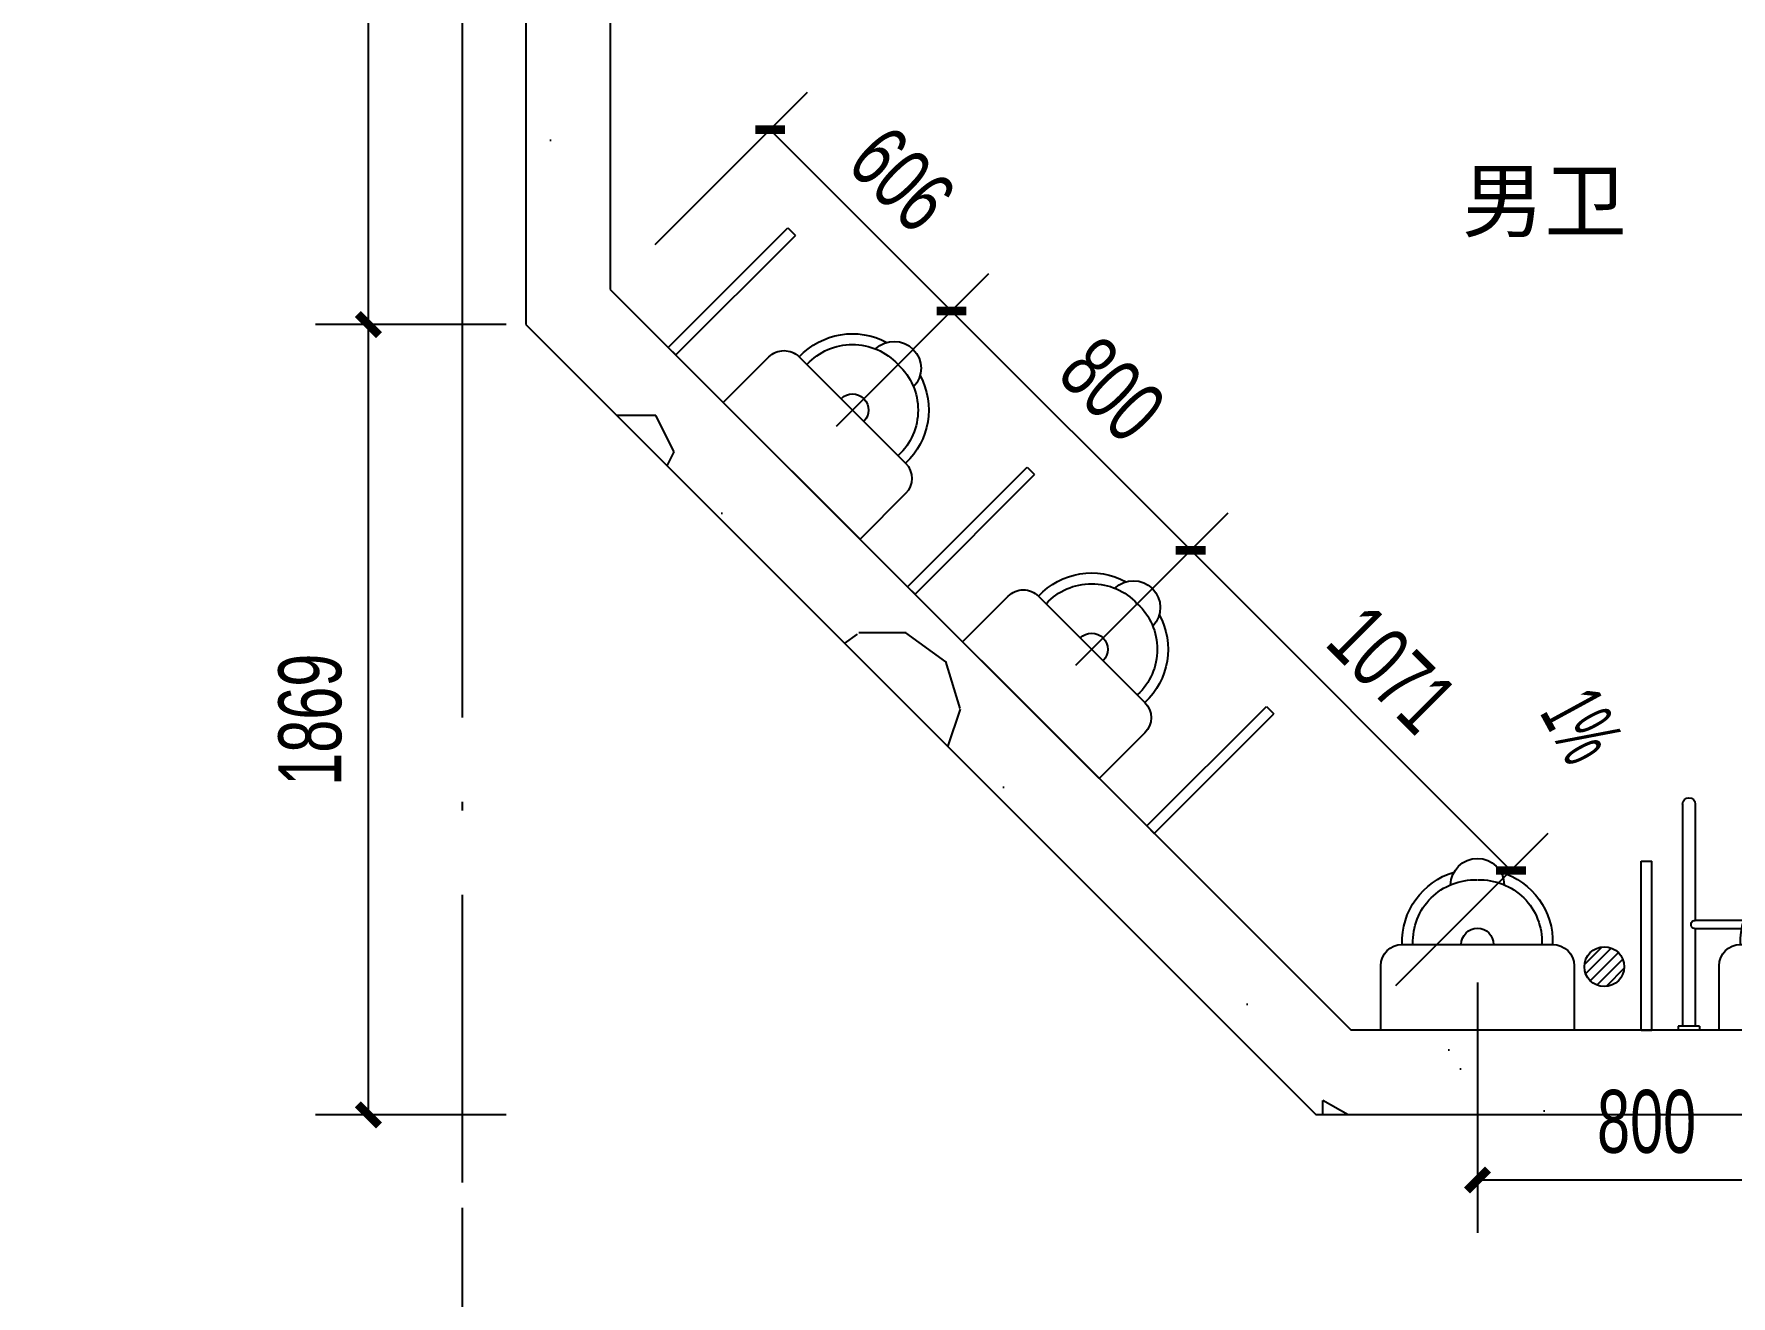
# Model space of a CAD drawing. Extents: x -26219 to 315419, y -160410 to -120810.
# Drawn here: x 245013 to 249026, y -152678 to -149694 of the extents above; entities that cross this region are included whole.
import ezdxf
from ezdxf.xclip import XClip

# ---------------------------------------------------------------- set-up
doc = ezdxf.new("R2010")
doc.units = 0
doc.header["$LTSCALE"] = 1000
doc.header["$MEASUREMENT"] = 0
doc.header["$XCLIPFRAME"] = 0
doc.linetypes.add('104-14# 核心筒$2$DOTE', pattern=[2.4200000000000004, 2, -0.2, 0.02, -0.2])
for name, color, linetype in [('$0$$0$$0$A-DIM_SYMB', 3, 'Continuous'), ('$0$$0$$0$PUB_TEXT', 7, 'Continuous'), ('01-标注_尺寸', 124, 'Continuous'), ('02-TEXT_标注', 130, 'Continuous'), ('104-14# 核心筒$0$A-I_卫-洁具', 241, 'Continuous'), ('104-14# 核心筒$0$A-I_卫-隔断', 214, 'Continuous'), ('104-14# 核心筒$0$A-TECH_水', 3, 'Continuous'), ('104-14# 核心筒$0$A_STR-砌块墙', 121, 'Continuous'), ('104-14# 核心筒$0$LVTRY', 6, 'Continuous'), ('104-14# 核心筒$2$01-标注_轴线坐标', 132, 'Continuous'), ('104-14# 核心筒$2$05-填充_天正', 26, 'Continuous'), ('104-14# 核心筒$2$A_AXIS-轴线', 36, '104-14# 核心筒$2$DOTE')]:
    doc.layers.add(name, color=color, linetype=linetype)
doc.styles.add('_TCH_DIM', font='ros.shx', dxfattribs={"width": 0.75, "bigfont": 'jd.shx'})
doc.styles.add('_TCH_DIM_T3', font='ros.shx', dxfattribs={"width": 0.7058823529411765, "bigfont": 'jd.shx'})
doc.styles.get("Standard").update_dxf_attribs({"font": 'STXIHEI_0.TTF'})
doc.dimstyles.new('_TCH_ARCH&&50', dxfattribs={"dimtxt": 148.75, "dimasz": 50, "dimexe": 125, "dimexo": 150, "dimgap": 63.12500000000001, "dimtad": 1, "dimdec": 0, "dimzin": 0, "dimdsep": 46, "dimtxsty": '_TCH_DIM_T3', "dimblk": 'ARCHTICK', "dimcen": 0.09, "dimclrt": 7, "dimazin": 2, "dimtfac": 1, "dimtdec": 0, "dimtix": 1, "dimtmove": 2, "dimatfit": 3, "dimfxl": 0, "dimtolj": 1, "dimtzin": 0, "dimarcsym": 0})
pattern_1 = [(0, (531, -549), (900, 1800), [0, -1800]), (0, (-522, -792), (900, 1800), [0, -1800]), (0, (63, -810), (900, 1800), [0, -1800]), (0, (702, -279), (900, 1800), [0, -1800]), (0, (-45, -900), (900, 1800), [0, -1800]), (0, (882, 855), (900, 1800), [0, -1800]), (0, (333.0000000000001, 711), (900, 1800), [0, -1800]), (0, (621, 486.0000000000001), (900, 1800), [0, -1800]), (0, (-846, 450), (900, 1800), [0, -1800]), (0, (36, 369), (900, 1800), [0, -1800]), (0, (-306, -90), (900, 1800), [0, -1800]), (0, (-288, -765), (900, 1800), [0, -1800]), (0, (387, -837), (900, 1800), [0, -1800]), (0, (882, -45), (900, 1800), [0, -1800]), (0, (-801, -324), (900, 1800), [0, -1800]), (0, (-648, -18), (900, 1800), [0, -1800]), (0, (54, -144), (900, 1800), [0, -1800]), (0, (-198, -405), (900, 1800), [0, -1800]), (0, (-341.9999999999999, 189), (900, 1800), [0, -1800]), (0, (-117, 864), (900, 1800), [0, -1800]), (0, (-729, -702), (900, 1800), [0, -1800]), (0, (261, 495), (900, 1800), [0, -1800]), (0, (-576, 522), (900, 1800), [0, -1800]), (0, (-720, 756), (900, 1800), [0, -1800]), (130.601294, (771.428574, 291.428568), (-4499.999950292954, 5400.0000236093), [79.024662, -33111.33300000001]), (18.4349488, (642.857148, 325.714284), (4499.999983404209, 1799.999986719667), [81.31572000000001, -11302.8837]), (90, (642.857148, 248.571432), (900.0000000000001, 1800), [77.14285199999999, -3522.85695]), (161.565051, (720, 222.857136), (-4500.000022657823, 1799.999865817234), [81.31572000000001, -11302.8837]), (53.1301023, (720, 222.857136), (900.0000017013604, 1799.99999914932), [85.71428999999999, -8914.285499999998]), (135, (788.571432, -694.28556), (-900.0001087984293, 1799.999878185604), [72.73098, -5018.4378]), (45, (685.714284, -694.28556), (899.999994247131, 1799.999992736902), [72.73098, -5018.4378]), (135, (737.1428579999999, -745.7142600000001), (-900.0001087984293, 1799.999878185604), [72.73098, -5018.4378]), (45, (737.1428579999999, -745.7142600000001), (899.999994247131, 1799.999992736902), [72.73098, -5018.4378]), (116.565051, (-77.14278, 514.285722), (-0.0001565789601976064, 3599.999902060561), [95.83147799999999, -1916.6295]), (180, (-119.99988, 599.999994), (-899.9999999999998, 1800), [102.857148, -1697.14275]), (63.43494880000001, (-265.7141999999999, 514.285722), (8.14843605922988e-06, 3599.999982559008), [95.83147799999999, -1916.6295]), (116.565051, (-222.8571, 428.571432), (-0.0001565789601976064, 3599.999902060561), [95.83147799999999, -1916.6295]), (0, (-222.8571, 428.571432), (900, 1800), [102.857148, -1697.14275]), (63.43494880000001, (-119.99988, 428.571432), (8.14843605922988e-06, 3599.999982559008), [95.83147799999999, -1916.6295]), (107.102728, (599.999994, -94.28562000000001), (-2699.999896777364, 9000.00001452043), [116.584038, -48848.7075]), (143.972626, (565.714278, 17.142858), (-17099.99978321427, 12599.999985739), [116.584038, -24366.06]), (180, (471.428568, 85.71428999999999), (-899.9999999999998, 1800), [111.428568, -1688.5713]), (36.02737329999999, (265.71429, 17.142858), (17099.99987362977, 12599.99986416658), [116.584038, -24366.06]), (71.5650511, (231.428574, -85.71419999999999), (2700.000013860985, 8999.99998450437), [108.420948, -11275.7784]), (107.102728, (265.71429, -197.14284), (-2699.999896777364, 9000.00001452043), [116.584038, -48848.7075]), (143.972626, (360, -265.7141999999999), (-17099.99978321427, 12599.999985739), [116.584038, -24366.06]), (0, (360, -265.7141999999999), (900, 1800), [111.428568, -1688.5713]), (36.02737329999999, (471.428568, -265.7141999999999), (17099.99987362977, 12599.99986416658), [116.584038, -24366.06]), (71.5650511, (565.714278, -197.14284), (2700.000013860985, 8999.99998450437), [108.420948, -11275.7784]), (150.255118, (617.1428520000001, 745.714278), (-2700.000006390409, 1799.999977695058), [69.10506, -14442.9588]), (90, (557.1428579999999, 711.42858), (900.0000000000001, 1800), [68.571432, -3531.42825]), (29.7448813, (557.1428579999999, 711.42858), (2700.000001590055, 1799.999991593464), [69.10506, -14442.9588]), (116.565051, (197.142858, -531.42858), (-0.0001565789601976064, 3599.999902060561), [95.83147799999999, -1916.6295]), (168.690067, (154.285722, -445.7142), (-8100.000006009299, 1799.999954832327), [87.41176200000001, -18269.0565]), (41.18592510000001, (0, -488.5713), (22499.99986367597, 19799.99982686525), [91.11553199999999, -38177.406]), (90, (0, -574.28568), (900.0000000000001, 1800), [85.71428999999999, -3514.2855]), (138.814074, (68.571432, -634.28562), (-22499.99960007064, 19800.0001261089), [91.11553199999999, -38177.406]), (16.6992442, (68.571432, -634.28562), (29699.99977654917, 8999.999905734196), [89.48835000000001, -37495.6125]), (60.9453959, (154.285722, -608.57136), (899.9999976116269, 1799.999984078114), [88.248258, -36976.0185]), (109.983106, (-557.14284, 222.857136), (-4500.000016949792, 12599.99996665506), [100.326006, -42036.59249999999]), (155.556045, (-591.4285199999999, 317.142864), (-11700.00004459817, 5399.999887808896), [103.568958, -43395.39449999999]), (24.4439547, (-779.99994, 317.142864), (11700.00000583643, 5399.999974027204), [103.568958, -43395.39449999999]), (70.01689340000001, (-814.28562, 222.857136), (4500.000013566429, 12599.99996874217), [100.326006, -42036.5925]), (109.983106, (-779.99994, 128.571426), (-4500.000016949792, 12599.99996665506), [100.326006, -42036.59249999999]), (160.016893, (-685.7141399999999, 94.28571), (-4500.000002644889, 1799.999918000023), [100.326006, -20968.1325]), (19.9831065, (-685.7141399999999, 94.28571), (4499.999975293225, 1799.999997144084), [100.326006, -20968.1325]), (70.01689340000001, (-591.4285199999999, 128.571426), (4500.000013566429, 12599.99996874217), [100.326006, -42036.5925]), (122.005383, (111.428568, 59.999994), (-900.0001207844099, 1799.999908112359), [80.862696, -16900.302]), (18.4349488, (-8.57142, 102.857148), (4499.999983404209, 1799.999986719667), [81.31572000000001, -11302.8837]), (90, (-8.57142, 25.714278), (900.0000000000001, 1800), [77.14285199999999, -3522.85695]), (161.565051, (68.571432, 0), (-4500.000022657823, 1799.999865817234), [81.31572000000001, -11302.8837]), (54.46232220000002, (68.571432, 0), (6299.999990871777, 8999.999986518196), [73.73421, -30894.6345]), (116.565051, (-411.42852, -377.14284), (-0.0001565789601976064, 3599.999902060561), [95.83147799999999, -1916.6295]), (180, (-454.28562, -291.42846), (-899.9999999999998, 1800), [94.28571, -1705.7142]), (59.0362434, (-599.9999399999999, -377.14284), (900.0000029295945, 1799.999991263332), [99.95918399999998, -20891.46599999999]), (120.963756, (-548.57142, -462.85704), (-900.0001229938932, 1799.999917339799), [99.959184, -20891.466]), (0, (-548.57142, -462.85704), (900, 1800), [94.28571, -1705.7142]), (63.43494880000001, (-454.28562, -462.85704), (8.14843605922988e-06, 3599.999982559008), [95.83147799999999, -1916.6295])]

# ---------------------------------------------------------------- blocks, each defined once
blk = doc.blocks.new('104-14# 核心筒$0$A-toilet-F2$0$A-toilet-F3$0$xb')
for p, q in [((177.7999999998137, 203.2000000000698), (-177.7999999993481, 203.1999999994878)), ((-228.5999999991618, 152.3999999994412), (-228.6000000010245, 9.313225746154785e-10)), ((228.6000000010245, -9.313225746154785e-10), (228.6000000005588, 152.3999999997905)), ((-228.6000000010245, 9.313225746154785e-10), (228.6000000010245, -9.313225746154785e-10))]:
    blk.add_line(p, q)
for centre, radius, start, end in [((9.313225746154785e-10, 342.8999999993248), 63.50000000000001, 1.07073087239469, 178.9292691276053), ((-6.349999998696148, 209.549999998766), 171.56755229355, 106.6068803142738, 182.1210963969083), ((6.350000001490116, 209.549999998766), 171.56755229355, 357.8789036030917, 73.39311968572625), ((-6.349999998696148, 209.549999998766), 146.16755229355, 87.87890362284142, 182.1210963969083), ((6.350000001490116, 209.549999998766), 146.16755229355, 357.8789036030917, 92.12109637715858), ((1.396983861923218e-09, 203.1999999987893), 38.1, 0, 180), ((-177.7999999993481, 152.3999999992084), 50.8, 90, 180), ((177.8000000002794, 152.3999999997905), 50.8, 0, 90)]:
    blk.add_arc(centre, radius, start, end)
blk = doc.blocks.new('104-14# 核心筒$0$A$C0B6E3E5F')
at = {"layer": '104-14# 核心筒$0$A-I_卫-隔断'}
for p, q in [((-12.5, 1.530808498934192e-15), (-12.5, 400)), ((-12.5, 400), (12.5, 400)), ((12.5, 0), (12.5, 400)), ((-12.5, 1.530808498934192e-15), (12.5, 0))]:
    blk.add_line(p, q, dxfattribs=at)
blk = doc.blocks.new('104-14# 核心筒$0$104-8910 核心筒$0$fraehtj')
for p, q in [((-9.99999913573265, 275.000000089407), (-9.99999812245369, 325.0000003278255)), ((-9.99999812245369, 325.0000003278255), (1.937150955200195e-06, 324.9999999701977)), ((-535.0016601383686, 315.0000140368938), (-9.999998301267624, 315.0000003874302)), ((-535.0007322132587, 285.0000140964985), (-260.0000060498787, 285.0000067282235)), ((-260.0000060498714, -284.9999931128441), (-260.0000060498714, 285.0000067282235)), ((-240.0000060498714, -284.9999936328259), (-240.0000060498642, 285.0000061923529)), ((-240.0000060498642, 285.0000061923492), (-9.999999016523361, 285.0000000298023)), ((-9.99999913573265, 275.000000089407), (-6.049871444702148e-06, 275.0000000298023)), ((-9.99999913573265, -324.999999910593), (-9.99999812245369, -274.9999996721745)), ((-9.99999812245369, -274.9999996721745), (1.937150955200195e-06, -275.0000000298023)), ((-535.0016601383686, -284.9999859631062), (-260.0000060498787, -284.9999931128441)), ((-535.0007322132587, -314.9999859035015), (-9.999999016523361, -314.9999999701977)), ((-240.0000060498642, -284.9999936328222), (-9.999998301267624, -284.9999996125698)), ((-9.99999913573265, -324.999999910593), (-6.049871444702148e-06, -324.9999999701977))]:
    blk.add_line(p, q)
for centre, radius, start, end in [((-535.0000070035458, 300.0000140964985), 14.99999998312334, 90, 270), ((-250.0000060498714, 285.0000067282235), 10.00000000000729, 359.9999969296666, 180), ((-535.0000070035458, -299.9999859035015), 14.99999998312334, 90, 270), ((-250.0000060498714, -284.9999931128405), 10.00000000000729, 180, 3.070333449532706e-06)]:
    blk.add_arc(centre, radius, start, end)
blk = doc.blocks.new('104-14# 核心筒$0$$TwtSys$00000141')
for p, q in [((-94.19606303561523, 7.672111694559135), (-10.08309029082739, 91.78508443935061)), ((-94.19606303561523, 7.672111694559135), (-10.08309029082739, 91.78508443935061)), ((-87.21916889109707, -35.05448014085778), (35.05448014085778, 87.21916889110071)), ((-87.21916889109707, -35.05448014085778), (35.05448014085778, 87.21916889110071)), ((-66.46803743153214, -66.46803743153941), (66.46803743153214, 66.46803743153214)), ((-66.46803743153214, -66.46803743153578), (66.46803743153214, 66.46803743153214)), ((-32.35611368903483, -87.061266563549), (87.58274635417911, 32.87759347966494)), ((-32.35611368903483, -87.061266563549), (87.58274635417911, 32.87759347966858)), ((11.43110768805855, -92.25951895252001), (92.2594807012465, -11.43114593933933)), ((11.43110768805855, -92.25951895252001), (92.2594807012465, -11.43114593933933))]:
    blk.add_line(p, q)
blk.add_circle((0, 0), 94)
blk.add_circle((0, 0), 94)
blk = doc.blocks.new('104-14# 核心筒')
at = {"layer": '104-14# 核心筒$2$05-填充_天正'}
h = blk.add_hatch(dxfattribs=at)
h.set_pattern_fill('加气混凝土', color=256, scale=150, style=0)
h.set_pattern_definition(pattern_1)
h.paths.add_polyline_path([(95749.9999999984, 16300.00000000006), (95550.00000000076, 16300.00000000006), (95550.00000000077, 14168.77665852303), (95750.00000000074, 14251.61937099773)])
h = blk.add_hatch(dxfattribs=at)
h.set_pattern_fill('加气混凝土', color=256, scale=150, style=0)
h.set_pattern_definition(pattern_1)
h.paths.add_polyline_path([(95750.00000000074, 14251.61937099773), (95550.00000000077, 14168.77665852303), (97418.77665843056, 12300.00000009316), (97501.6193709058, 12500.00000009261)])
h = blk.add_hatch(dxfattribs=at)
h.set_pattern_fill('加气混凝土', color=256, scale=150, style=0)
h.set_pattern_definition(pattern_1)
h.paths.add_polyline_path([(99100.0000000024, 12433.33333341576), (99000.00000000259, 12500.00000008306), (97501.6193709058, 12500.00000009261), (97418.77665843056, 12300.00000009316), (99100.00000000198, 12300.00000008242)])
at = {"layer": '104-14# 核心筒$0$A_STR-砌块墙'}
for p, q in [((95550.00000000073, 16300), (95550.00000000077, 14168.77665852303)), ((95750.00000000074, 16299.99999999595), (95750.00000000074, 14251.61937099773)), ((95750.00000000074, 14251.61937099773), (97501.6193709058, 12500.00000009261)), ((95550.00000000077, 14168.77665852303), (97418.77665843056, 12300.00000009316)), ((99000.00000000259, 12500.00000008306), (97501.6193709058, 12500.00000009261)), ((99100.00000000198, 12300.00000008242), (97418.77665843056, 12300.00000009316))]:
    blk.add_line(p, q, dxfattribs=at)
at = {"layer": '104-14# 核心筒$2$A_AXIS-轴线'}
for p, q in [((95400.00000000001, 54018.37846733601), (95400.00000000001, -8545.12396972545)), ((-24838.9698462474, 7700), (120259.921909796, 7700))]:
    blk.add_line(p, q, dxfattribs=at)
at = {"rotation": 314.999999999999}
for p in [(95895.98445229544, 14105.63491870365), (96461.66987724465, 13539.94949375442), (97027.35530219389, 12974.26406880518)]:
    blk.add_blockref('104-14# 核心筒$0$A$C0B6E3E5F', p, dxfattribs=at)
blk.add_blockref('104-14# 核心筒$0$A$C0B6E3E5F', (98200.30559062553, 12500.00000008795))
at = {"layer": '104-14# 核心筒$0$A-I_卫-洁具', "ltscale": 0.1, "xscale": -1, "rotation": 314.9999999997665}
for p in [(96178.8271647697, 13822.79220622871), (96744.51258971894, 13257.10678127949)]:
    blk.add_blockref('104-14# 核心筒$0$A-toilet-F2$0$A-toilet-F3$0$xb', p, dxfattribs=at)
at = {"layer": '104-14# 核心筒$0$A-I_卫-洁具', "ltscale": 0.1, "xscale": -1}
for p in [(97800.30559062574, 12500.00000017113), (98600.30559062574, 12500.00000017113)]:
    blk.add_blockref('104-14# 核心筒$0$A-toilet-F2$0$A-toilet-F3$0$xb', p, dxfattribs=at)
at = {"layer": '104-14# 核心筒$0$A-TECH_水', "xscale": 0.5, "yscale": 0.5, "zscale": 0.5, "rotation": 180}
blk.add_blockref('104-14# 核心筒$0$$TwtSys$00000141', (98100.30559062437, 12650.41528911001), dxfattribs=at)
at = {"layer": '104-14# 核心筒$0$LVTRY', "xscale": -1, "rotation": 90}
blk.add_blockref('104-14# 核心筒$0$104-8910 核心筒$0$fraehtj', (98600.30559062574, 12500.00000017113), dxfattribs=at)
blk = doc.blocks.new('_ArchTick')
at = {"color": 0, "linetype": 'ByBlock', "const_width": 0.4}
blk.add_lwpolyline([(-0.5, -0.5), (0.5, 0.5)], dxfattribs=at)
blk = doc.blocks.new('*D698')
at = {"layer": '01-标注_尺寸', "color": 0, "lineweight": -2, "transparency": 16777216}
for p, q in [((246130.078719099, -148249.963440634), (245679.0323520905, -148249.963440634)), ((245804.0323520905, -150381.1867821069), (245804.0323520905, -148249.963440634)), ((246130.078719099, -150381.1867821069), (245679.0323520905, -150381.1867821069))]:
    blk.add_line(p, q, dxfattribs=at)
at = {"layer": 'Defpoints', "color": 0, "transparency": 16777216}
for p in [(245804.0323520905, -148249.963440634), (246280.078719099, -148249.963440634), (246280.078719099, -150381.1867821069)]:
    blk.add_point(p, dxfattribs=at)
at = {"layer": '01-标注_尺寸', "color": 0, "lineweight": -2, "transparency": 16777216, "xscale": 50, "yscale": 50, "zscale": 50}
for p, rotation in [((245804.0323520905, -148249.963440634), 90), ((245804.0323520905, -150381.1867821069), 270)]:
    blk.add_blockref('_ArchTick', p, dxfattribs=dict(at, rotation=rotation))
at = {"layer": '01-标注_尺寸', "color": 7, "transparency": 16777216, "insert": (245666.5323520905, -149315.5751113704), "char_height": 148.75, "attachment_point": 5, "rotation": 90, "style": '_TCH_DIM_T3'}
blk.add_mtext('\\A1;2131', dxfattribs=at)
blk = doc.blocks.new('*D699')
at = {"layer": '01-标注_尺寸', "color": 0, "lineweight": -2, "transparency": 16777216}
for p, q in [((246130.078719099, -150381.1867821069), (245679.0323520905, -150381.1867821069)), ((245804.0323520905, -152249.9634405835), (245804.0323520905, -150381.1867821069)), ((246130.078719099, -152249.9634405835), (245679.0323520905, -152249.9634405835))]:
    blk.add_line(p, q, dxfattribs=at)
at = {"layer": 'Defpoints', "color": 0, "transparency": 16777216}
for p in [(245804.0323520905, -150381.1867821069), (246280.078719099, -150381.1867821069), (246280.078719099, -152249.9634405835)]:
    blk.add_point(p, dxfattribs=at)
at = {"layer": '01-标注_尺寸', "color": 0, "lineweight": -2, "transparency": 16777216, "xscale": 50, "yscale": 50, "zscale": 50}
for p, rotation in [((245804.0323520905, -150381.1867821069), 90), ((245804.0323520905, -152249.9634405835), 270)]:
    blk.add_blockref('_ArchTick', p, dxfattribs=dict(at, rotation=rotation))
at = {"layer": '01-标注_尺寸', "color": 7, "transparency": 16777216, "insert": (245666.5323520905, -151315.5751113452), "char_height": 148.75, "attachment_point": 5, "rotation": 90, "style": '_TCH_DIM_T3'}
blk.add_mtext('\\A1;1869', dxfattribs=at)
blk = doc.blocks.new('*D728')
at = {"layer": '01-标注_尺寸', "color": 0, "lineweight": -2, "transparency": 16777216}
for p, q in [((248426.2581726298, -151936.7229193175), (248426.2581726298, -152528.8122654206)), ((249226.258172631, -151936.7229193175), (249226.258172631, -152528.8122654206)), ((248426.2581726298, -152403.8122654206), (249226.258172631, -152403.8122654206))]:
    blk.add_line(p, q, dxfattribs=at)
at = {"layer": 'Defpoints', "color": 0, "transparency": 16777216}
for p in [(248426.2581726298, -151786.7229193175), (249226.258172631, -151786.7229193175), (249226.258172631, -152403.8122654206)]:
    blk.add_point(p, dxfattribs=at)
at = {"layer": '01-标注_尺寸', "color": 0, "lineweight": -2, "transparency": 16777216, "xscale": 50, "yscale": 50, "zscale": 50, "rotation": 180}
blk.add_blockref('_ArchTick', (248426.2581726298, -152403.8122654206), dxfattribs=at)
at = {"layer": '01-标注_尺寸', "color": 0, "lineweight": -2, "transparency": 16777216, "xscale": 50, "yscale": 50, "zscale": 50}
blk.add_blockref('_ArchTick', (249226.258172631, -152403.8122654206), dxfattribs=at)
at = {"layer": '01-标注_尺寸', "color": 7, "transparency": 16777216, "insert": (248826.2581726304, -152266.3122654206), "char_height": 148.75, "attachment_point": 5, "style": '_TCH_DIM_T3'}
blk.add_mtext('\\A1;800', dxfattribs=at)
blk = doc.blocks.new('*D740')
at = {"layer": '01-标注_尺寸', "color": 0, "lineweight": -2, "transparency": 16777216}
for p, q in [((247476.5311889024, -151186.7906421726), (247836.7676221158, -150826.5542089592)), ((247748.3792744675, -150914.9425566075), (248505.4860556543, -151672.0493377945)), ((248233.6379700892, -151943.8974233595), (248593.8744033026, -151583.6609901462))]:
    blk.add_line(p, q, dxfattribs=at)
at = {"layer": 'Defpoints', "color": 0, "transparency": 16777216}
for p in [(247370.4651717244, -151292.8566593505), (248505.4860556543, -151672.0493377945), (248127.5719529112, -152049.9634405375)]:
    blk.add_point(p, dxfattribs=at)
at = {"layer": '01-标注_尺寸', "color": 0, "lineweight": -2, "transparency": 16777216, "xscale": 50, "yscale": 50, "zscale": 50}
for p, rotation in [((247748.3792744675, -150914.9425566075), 134.9999999999945), ((248505.4860556543, -151672.0493377945), 314.9999999999944)]:
    blk.add_blockref('_ArchTick', p, dxfattribs=dict(at, rotation=rotation))
at = {"layer": '01-标注_尺寸', "color": 7, "transparency": 16777216, "insert": (248224.159847474, -151196.2687647879), "char_height": 148.75, "attachment_point": 5, "rotation": 314.9999999999945, "style": '_TCH_DIM_T3'}
blk.add_mtext('\\A1;1071', dxfattribs=at)
blk = doc.blocks.new('*D741')
at = {"layer": '01-标注_尺寸', "color": 0, "lineweight": -2, "transparency": 16777216}
for p, q in [((246910.8457639532, -150621.1052172233), (247271.0821971667, -150260.86878401)), ((247182.6938495183, -150349.2571316583), (247748.3792744674, -150914.9425566075)), ((247476.5311889024, -151186.7906421726), (247836.7676221158, -150826.5542089592))]:
    blk.add_line(p, q, dxfattribs=at)
at = {"layer": 'Defpoints', "color": 0, "transparency": 16777216}
for p in [(246804.7797467752, -150727.1712344013), (247748.3792744674, -150914.9425566075), (247370.4651717244, -151292.8566593505)]:
    blk.add_point(p, dxfattribs=at)
at = {"layer": '01-标注_尺寸', "color": 0, "lineweight": -2, "transparency": 16777216, "xscale": 50, "yscale": 50, "zscale": 50}
for p, rotation in [((247182.6938495183, -150349.2571316583), 134.9999999999941), ((247748.3792744674, -150914.9425566075), 314.9999999999941)]:
    blk.add_blockref('_ArchTick', p, dxfattribs=dict(at, rotation=rotation))
at = {"layer": '01-标注_尺寸', "color": 7, "transparency": 16777216, "insert": (247562.7637444061, -150534.8726617197), "char_height": 148.75, "attachment_point": 5, "rotation": 314.9999999999941, "style": '_TCH_DIM_T3'}
blk.add_mtext('\\A1;800', dxfattribs=at)
blk = doc.blocks.new('*D742')
at = {"layer": '01-标注_尺寸', "color": 0, "lineweight": -2, "transparency": 16777216}
for p, q in [((246482.0185991843, -150192.2780524543), (246842.2550323977, -149832.0416192409)), ((246753.8666847494, -149920.4299668893), (247182.6938495183, -150349.2571316583)), ((246910.8457639532, -150621.1052172233), (247271.0821971666, -150260.8687840099))]:
    blk.add_line(p, q, dxfattribs=at)
at = {"layer": 'Defpoints', "color": 0, "transparency": 16777216}
for p in [(246375.9525820063, -150298.3440696323), (247182.6938495183, -150349.2571316583), (246804.7797467752, -150727.1712344013)]:
    blk.add_point(p, dxfattribs=at)
at = {"layer": '01-标注_尺寸', "color": 0, "lineweight": -2, "transparency": 16777216, "xscale": 50, "yscale": 50, "zscale": 50}
for p, rotation in [((246753.8666847494, -149920.4299668893), 134.9999999999942), ((247182.6938495183, -150349.2571316583), 314.9999999999941)]:
    blk.add_blockref('_ArchTick', p, dxfattribs=dict(at, rotation=rotation))
at = {"layer": '01-标注_尺寸', "color": 7, "transparency": 16777216, "insert": (247065.507449547, -150037.6163668606), "char_height": 148.75, "attachment_point": 5, "rotation": 314.9999999999942, "style": '_TCH_DIM_T3'}
blk.add_mtext('\\A1;606', dxfattribs=at)

msp = doc.modelspace()

# ---------------------------------------------------------------- linework, layer by layer
at = {"layer": '$0$$0$$0$A-DIM_SYMB'}
msp.add_lwpolyline([(248472.9169063671, -151226.2830873735, 0, 0, 0), (248550.6022695363, -151368.925690958, 40.00000000000001, 0, 0), (248622.3448831174, -151500.6564671516, 0, 0, 0)], format="xyseb", dxfattribs=at)
at = {"layer": '104-14# 核心筒$2$01-标注_轴线坐标'}
msp.add_line((246025.9525820055, -152469.9301243765), (246025.9525820055, -153669.9301243765), dxfattribs=at)

# ---------------------------------------------------------------- block references
ref = msp.add_blockref('104-14# 核心筒', (201590.9535605059, -159599.9634406295))
XClip(ref).set_block_clipping_path([(32000, 6700), (42400, 18198.739078339102)])
ref = msp.add_blockref('104-14# 核心筒', (150625.9525820055, -164549.96344063))
XClip(ref).set_block_clipping_path([(94550.00000000244, 12139.80278405681), (105750.00001139287, 22499.999987515897)])

# ---------------------------------------------------------------- texts
at = {"layer": '$0$$0$$0$PUB_TEXT', "style": '_TCH_DIM', "width": 0.5294117647058824}
msp.add_text('1%', height=148.75, rotation=298.5733931120882, dxfattribs=at).set_placement((248571.7654910008, -151298.0173122999))
at = {"layer": '02-TEXT_标注'}
msp.add_text('男卫', height=142.7128820960698, dxfattribs=at).set_placement((248389.8051990751, -150159.5422551101))

# ---------------------------------------------------------------- dimensions: what is measured, and where the dimension line sits
at = {"layer": '01-标注_尺寸'}
for p1, p2, distance, picture, middle in [((246280.078719099, -150381.1867821069), (246280.078719099, -148249.963440634), 476.04636700850097, '*D698', (245666.5323520905, -149315.5751113704)), ((246375.9525820063, -150298.3440696322), (246804.7797467752, -150727.1712344013), 534.4512495112941, '*D742', (247065.507449547, -150037.6163668606)), ((246804.7797467752, -150727.1712344013), (247370.4651717244, -151292.8566593505), 534.4512495112118, '*D741', (247562.7637444061, -150534.8726617197)), ((246280.078719099, -152249.9634405835), (246280.078719099, -150381.1867821069), 476.04636700850097, '*D699', (245666.5323520905, -151315.5751113452)), ((247370.4651717244, -151292.8566593505), (248127.5719529112, -152049.9634405375), 534.4512495112735, '*D740', (248224.159847474, -151196.2687647879)), ((248426.2581726298, -151786.7229193175), (249226.258172631, -151786.7229193175), -617.0893461031083, '*D728', (248826.2581726304, -152266.3122654206))]:
    dim = msp.add_aligned_dim(p1=p1, p2=p2, distance=distance, dimstyle='_TCH_ARCH&&50', dxfattribs=at)
    dim.commit()
    dim.dimension.update_dxf_attribs({"geometry": picture, "text_midpoint": middle})

doc.saveas('drawing.dxf')
